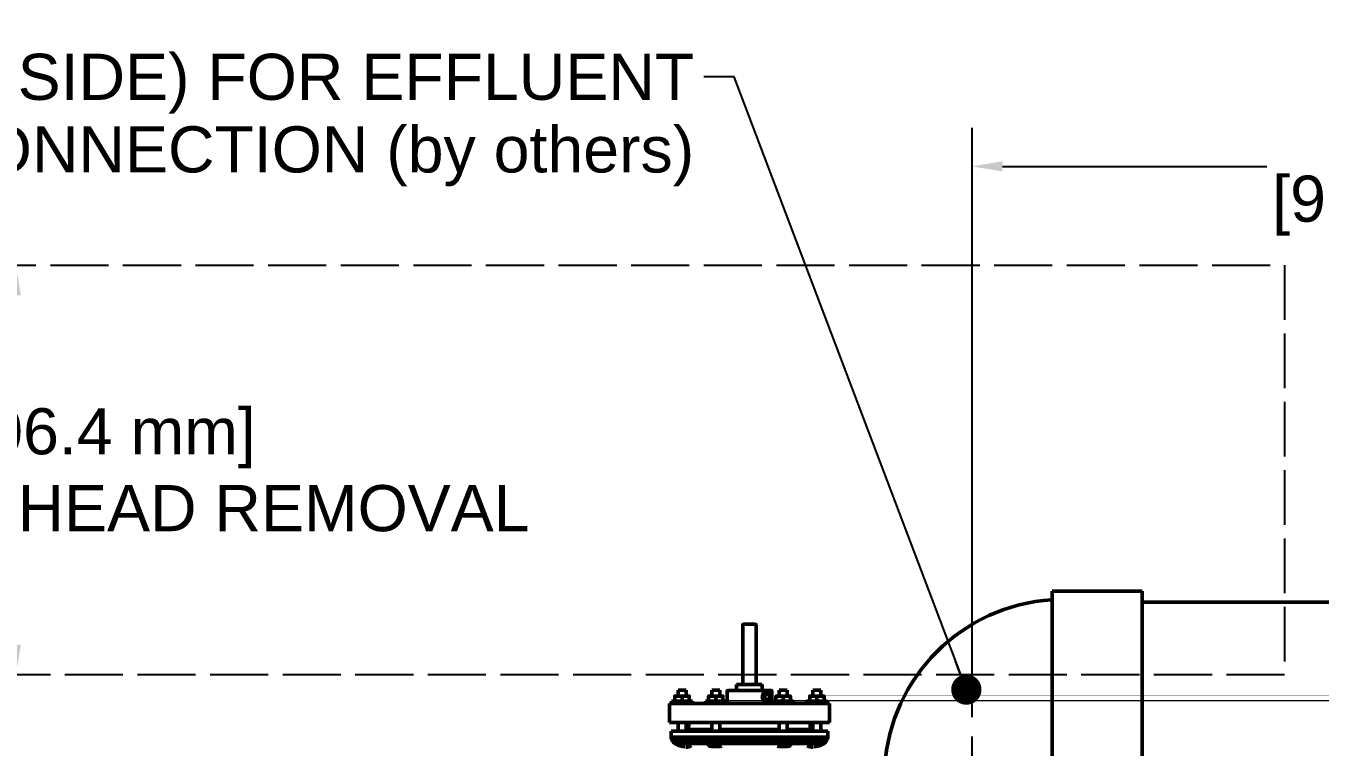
# Model space of a CAD drawing. Header units: inches. Extents: x 15 to 402, y 6 to 258.
# Drawn here: x 54.7 to 105.2, y 128.9 to 157.1 of the extents above; entities that cross this region are included whole.
import ezdxf

# ---------------------------------------------------------------- set-up
doc = ezdxf.new("R2010")
doc.units = ezdxf.units.IN
doc.header["$LTSCALE"] = 12
doc.header["$MEASUREMENT"] = 0
doc.linetypes.add('CHAIN', pattern=[0.7087, 0.4724, -0.0591, 0.1181, -0.0591])
doc.linetypes.add('DASHED_SPACE', pattern=[0.2067, 0.1654, -0.0413])
for name, color, linetype, lineweight in [('Centerline (ANSI)', 7, 'Continuous', 25), ('Dimension (ANSI)', 7, 'Continuous', 25), ('Sketch Geometry (ANSI)', 7, 'Continuous', 25), ('Symbol (ANSI)', 7, 'Continuous', 25), ('Visible (ANSI)', 7, 'Continuous', 50)]:
    doc.layers.add(name, color=color, linetype=linetype, lineweight=lineweight)
doc.styles.add('MEMCOR Medium', font='arial.ttf')
doc.dimstyles.new('Default (ANSI)', dxfattribs={"dimscale": 12, "dimtxt": 0.15, "dimasz": 0.098425, "dimexe": 0.125, "dimexo": 0.0625, "dimgap": 0.031496, "dimtad": 0, "dimtih": 1, "dimtoh": 1, "dimdec": 4, "dimrnd": 1e-08, "dimzin": 3, "dimdsep": 46, "dimlunit": 5, "dimtxsty": 'MEMCOR Medium', "dimcen": 0.09, "dimdle": 0.393701, "dimclrd": 256, "dimclre": 256, "dimclrt": 256, "dimadec": 0, "dimazin": 1, "dimtfac": 0.8, "dimtofl": 0, "dimtmove": 0, "dimatfit": 3, "dimfxl": 1, "dimfrac": 1, "dimtolj": 1, "dimtzin": 4, "dimlwd": -1, "dimlwe": -1, "dimarcsym": 0})
doc.dimstyles.new('Default (ANSI)$7', dxfattribs={"dimscale": 12, "dimtxt": 0.15, "dimasz": 0.098425, "dimexe": 0.125, "dimexo": 0.0625, "dimgap": 0.031496, "dimtad": 0, "dimtih": 1, "dimtoh": 1, "dimdec": 4, "dimrnd": 1e-08, "dimzin": 3, "dimdsep": 46, "dimlunit": 5, "dimtxsty": 'MEMCOR Medium', "dimcen": 0.09, "dimdle": 0.393701, "dimclrd": 256, "dimclre": 256, "dimclrt": 256, "dimadec": 0, "dimazin": 1, "dimtfac": 0.8, "dimtofl": 0, "dimtmove": 0, "dimatfit": 3, "dimfxl": 1, "dimfrac": 1, "dimtolj": 1, "dimtzin": 4, "dimlwd": -1, "dimlwe": -1, "dimarcsym": 0})
doc.dimstyles.new('Default (ANSI)-01', dxfattribs={"dimscale": 12, "dimtxt": 0.15, "dimasz": 0.098425, "dimexe": 0.125, "dimexo": 0.0625, "dimgap": 0.031496, "dimtad": 0, "dimtih": 1, "dimtoh": 1, "dimdec": 4, "dimrnd": 1e-08, "dimzin": 3, "dimdsep": 46, "dimlunit": 5, "dimtxsty": 'MEMCOR Medium', "dimcen": 0.09, "dimdle": 0.393701, "dimclrd": 256, "dimclre": 256, "dimclrt": 256, "dimadec": 0, "dimazin": 1, "dimtfac": 0.8, "dimtofl": 0, "dimtmove": 0, "dimatfit": 3, "dimfxl": 1, "dimfrac": 1, "dimtolj": 1, "dimtzin": 4, "dimlwd": -1, "dimlwe": -1, "dimarcsym": 0})

# ---------------------------------------------------------------- blocks, each defined once
blk = doc.blocks.new('*D22')
at = {"layer": 'Defpoints', "color": 0, "transparency": 16777216}
for p in [(35.857, 131.747), (26.937, 34.332), (66.494, 34.332)]:
    blk.add_point(p, dxfattribs=at)
at = {"layer": 'Dimension (ANSI)', "transparency": 16777216}
for p, q in [((35.107, 131.747), (25.437, 131.747)), ((26.937, 130.566), (26.937, 87.135)), ((26.937, 35.513), (26.937, 80.394)), ((65.744, 34.332), (25.437, 34.332))]:
    blk.add_line(p, q, dxfattribs=at)
for points in [[(26.74, 130.566), (27.133, 130.566), (26.937, 131.747)], [(26.74, 35.513), (27.133, 35.513), (26.937, 34.332)]]:
    blk.add_solid(points, dxfattribs=at)
at = {"layer": 'Dimension (ANSI)', "transparency": 16777216, "char_height": 1.8, "attachment_point": 5, "style": 'MEMCOR Medium'}
for s, insert in [('\\A1; 97{\\H0.8x;\\S7#16;} in', (26.937, 85.604)), ('\\A1;[2474.3 mm]', (26.937, 82.233))]:
    blk.add_mtext(s, dxfattribs=dict(at, insert=insert))
blk = doc.blocks.new('*D24')
at = {"layer": 'Defpoints', "color": 0, "transparency": 16777216}
for p in [(46.247, 147.747), (46.247, 131.747), (54.342, 131.747)]:
    blk.add_point(p, dxfattribs=at)
at = {"layer": 'Dimension (ANSI)', "transparency": 16777216}
for p, q in [((54.342, 146.566), (54.342, 142.56)), ((54.342, 132.928), (54.342, 136.934))]:
    blk.add_line(p, q, dxfattribs=at)
for points in [[(54.145, 146.566), (54.539, 146.566), (54.342, 147.747)], [(54.145, 132.928), (54.539, 132.928), (54.342, 131.747)]]:
    blk.add_solid(points, dxfattribs=at)
at = {"layer": 'Dimension (ANSI)', "transparency": 16777216, "insert": (54.342, 139.747), "char_height": 1.8, "attachment_point": 5, "style": 'MEMCOR Medium'}
blk.add_mtext('\\A1;\\fArial|b0|i0;\\H1.8000;16 in [406.4 mm]\\P\\fArial|b0|i0;\\H1.8000; MIN. FOR TANK HEAD REMOVAL', dxfattribs=at)
blk = doc.blocks.new('*D26')
at = {"layer": 'Defpoints', "color": 0, "transparency": 16777216}
for p in [(127.661, 151.6), (127.661, 136.776), (91.661, 129.345)]:
    blk.add_point(p, dxfattribs=at)
at = {"layer": 'Dimension (ANSI)', "transparency": 16777216}
for p, q in [((91.661, 130.095), (91.661, 153.1)), ((127.661, 137.526), (127.661, 153.1)), ((92.843, 151.6), (103.161, 151.6)), ((126.48, 151.6), (116.161, 151.6))]:
    blk.add_line(p, q, dxfattribs=at)
for points in [[(92.843, 151.797), (92.843, 151.403), (91.661, 151.6)], [(126.48, 151.797), (126.48, 151.403), (127.661, 151.6)]]:
    blk.add_solid(points, dxfattribs=at)
at = {"layer": 'Dimension (ANSI)', "transparency": 16777216, "char_height": 1.8, "attachment_point": 5, "style": 'MEMCOR Medium'}
for s, insert in [('\\A1; 36 in', (109.661, 152.897)), ('\\A1;[914.4 mm]', (109.661, 150.068))]:
    blk.add_mtext(s, dxfattribs=dict(at, insert=insert))

msp = doc.modelspace()

# ---------------------------------------------------------------- linework, layer by layer
at = {"layer": 'Centerline (ANSI)', "linetype": 'CHAIN', "ltscale": 0.286864}
msp.add_line((91.66146, 123.1459), (91.66146, 129.34465), dxfattribs=at)
at = {"layer": 'Sketch Geometry (ANSI)', "linetype": 'DASHED_SPACE', "ltscale": 1.142289}
for p, q in [((35.8566, 147.747), (103.8566, 147.747)), ((103.8566, 131.747), (35.8566, 131.747))]:
    msp.add_line(p, q, dxfattribs=at)
at = {"layer": 'Sketch Geometry (ANSI)', "linetype": 'DASHED_SPACE', "ltscale": 1.075095}
msp.add_line((103.8566, 147.747), (103.8566, 131.747), dxfattribs=at)
at = {"layer": 'Visible (ANSI)'}
for p, q in [((94.77946, 135.0204), (94.77946, 128.1579)), ((98.29146, 135.0204), (94.77946, 135.0204)), ((98.29146, 135.0204), (98.29146, 127.5314)), ((98.29146, 134.5884), (124.28596, 134.5884)), ((82.71133, 133.70942), (82.71133, 131.37045)), ((83.21071, 133.7303), (82.73221, 133.7303)), ((83.23159, 131.37045), (83.23159, 133.70942)), ((83.47146, 131.37045), (82.47146, 131.37045)), ((82.47146, 131.13965), (82.47146, 131.37045)), ((83.47146, 131.13965), (83.47146, 131.37045)), ((80.19962, 130.92265), (80.05887, 130.92265)), ((80.05887, 130.90234), (80.05887, 130.73996)), ((80.49662, 131.15965), (80.18412, 131.15965)), ((80.18412, 130.92265), (80.18412, 131.15965)), ((80.48112, 130.92265), (80.19962, 130.92265)), ((80.34037, 130.90234), (80.34037, 130.73996)), ((80.62187, 130.92265), (80.48112, 130.92265)), ((80.49662, 130.92265), (80.49662, 131.15965)), ((80.62187, 130.90234), (80.62187, 130.73996)), ((81.51587, 130.92265), (81.37512, 130.92265)), ((81.37512, 130.90234), (81.37512, 130.73996)), ((81.81287, 131.15965), (81.50037, 131.15965)), ((81.50037, 130.92265), (81.50037, 131.15965)), ((81.79737, 130.92265), (81.51587, 130.92265)), ((81.65662, 130.90234), (81.65662, 130.73996)), ((81.93812, 130.92265), (81.79737, 130.92265)), ((81.81287, 130.92265), (81.81287, 131.15965)), ((81.93812, 130.90234), (81.93812, 130.73996)), ((82.09646, 131.11465), (82.09646, 130.66465)), ((83.82106, 131.13965), (82.12146, 131.13965)), ((83.84607, 131.11465), (83.84607, 130.9018)), ((83.84607, 130.8775), (83.84607, 130.66465)), ((84.14837, 130.92265), (84.00762, 130.92265)), ((84.00762, 130.90234), (84.00762, 130.73996)), ((84.44537, 131.15965), (84.13287, 131.15965)), ((84.13287, 130.92265), (84.13287, 131.15965)), ((84.42987, 130.92265), (84.14837, 130.92265)), ((84.28912, 130.90234), (84.28912, 130.73996)), ((84.57062, 130.92265), (84.42987, 130.92265)), ((84.44537, 130.92265), (84.44537, 131.15965)), ((84.57062, 130.90234), (84.57062, 130.73996)), ((85.46462, 130.92265), (85.32387, 130.92265)), ((85.32387, 130.90234), (85.32387, 130.73996)), ((85.76162, 131.15965), (85.44912, 131.15965)), ((85.44912, 130.92265), (85.44912, 131.15965)), ((85.74612, 130.92265), (85.46462, 130.92265)), ((85.60537, 130.90234), (85.60537, 130.73996)), ((85.88687, 130.92265), (85.74612, 130.92265)), ((85.76162, 130.92265), (85.76162, 131.15965)), ((85.88687, 130.90234), (85.88687, 130.73996)), ((79.84646, 130.63965), (86.09646, 130.63965)), ((79.84646, 130.63965), (79.84646, 129.88965)), ((80.74637, 130.71965), (79.93437, 130.71965)), ((79.93437, 130.71965), (79.93437, 130.63965)), ((80.74637, 130.71965), (80.74637, 130.63965)), ((82.06262, 130.71965), (81.25062, 130.71965)), ((81.25062, 130.71965), (81.25062, 130.63965)), ((82.06262, 130.71965), (82.06262, 130.63965)), ((84.69512, 130.71965), (83.88312, 130.71965)), ((83.88312, 130.71965), (83.88312, 130.63965)), ((84.69512, 130.71965), (84.69512, 130.63965)), ((86.01137, 130.71965), (85.19937, 130.71965)), ((85.19937, 130.71965), (85.19937, 130.63965)), ((86.01137, 130.71965), (86.01137, 130.63965)), ((86.09646, 130.63965), (86.09646, 129.88965)), ((79.84646, 129.88965), (86.09646, 129.88965)), ((80.18412, 129.5572), (80.18412, 129.88965)), ((80.49662, 129.5572), (80.49662, 129.88965)), ((80.62297, 129.88965), (80.58592, 129.61903)), ((81.50037, 129.5572), (81.50037, 129.88965)), ((81.81287, 129.5572), (81.81287, 129.88965)), ((84.13287, 129.5572), (84.13287, 129.88965)), ((84.44537, 129.5572), (84.44537, 129.88965)), ((85.32277, 129.88965), (85.35982, 129.61903)), ((85.44912, 129.5572), (85.44912, 129.88965)), ((85.76162, 129.5572), (85.76162, 129.88965)), ((86.03178, 129.5572), (79.91396, 129.5572)), ((79.91396, 129.3265), (79.91396, 129.5572)), ((86.03178, 129.3265), (79.91396, 129.3265)), ((81.50037, 129.61903), (80.58592, 129.61903)), ((84.13287, 129.61903), (81.81287, 129.61903)), ((85.35982, 129.61903), (84.44537, 129.61903)), ((86.03178, 129.3265), (86.03178, 129.5572)), ((85.99512, 129.20013), (79.95063, 129.20013)), ((85.87085, 129.06805), (80.07489, 129.06805)), ((81.36794, 128.98144), (81.8061, 128.98144)), ((81.8061, 128.98144), (81.87386, 128.98144)), ((84.07189, 128.98144), (84.13964, 128.98144)), ((84.13964, 128.98144), (84.57781, 128.98144))]:
    msp.add_line(p, q, dxfattribs=at)
msp.add_circle((83.65896, 130.88965), 0.1775, dxfattribs=at)
for centre, radius, start, end in [((95.21146, 127.7259), 6.9705, 93.55321, 176.44679), ((82.73221, 133.70942), 0.02088, 90, 180), ((83.21071, 133.70942), 0.02088, 0, 90), ((82.12146, 131.11465), 0.025, 90, 180), ((83.65896, 130.88965), 0.10825, 120, 180), ((83.65896, 130.88965), 0.10825, 180, 240), ((83.65896, 130.88965), 0.10825, 60, 120), ((83.65896, 130.88965), 0.1875, 275.809148, 84.190852), ((83.65896, 130.88965), 0.10825, 0, 60), ((83.65896, 130.88965), 0.10825, 300, 0), ((82.12146, 130.66465), 0.025, 180, 270), ((83.65896, 130.88965), 0.10825, 240, 300), ((80.20248, 129.3417), 0.28891, 183.015326, 209.34172), ((80.65263, 129.4988), 0.1375, 119.023912, 154.864519), ((85.29311, 129.4988), 0.1375, 25.135481, 60.976088), ((85.74327, 129.3417), 0.28891, 330.65828, 356.984674), ((80.32885, 129.43148), 0.44337, 211.453197, 235.054659), ((80.39779, 129.50626), 0.54432, 233.614904, 236.730675), ((80.48939, 129.43484), 0.50311, 270, 296.770015), ((85.45636, 129.43484), 0.50311, 243.229985, 270), ((85.54796, 129.50626), 0.54432, 303.269325, 306.385096), ((85.61689, 129.43148), 0.44337, 304.945341, 328.546803)]:
    msp.add_arc(centre, radius, start, end, dxfattribs=at)
for centre, start_param, end_param in [((81.70957, 129.66508), 0, 0.27525005), ((84.23618, 129.66508), 6.00793526, 6.28318531)]:
    msp.add_ellipse(centre, major_axis=(0, -0.71038), ratio=0.5, start_param=start_param, end_param=end_param, dxfattribs=at)
for points, weights in [([(80.05887, 130.90234), (80.05887, 130.92265), (80.05887, 130.92265)], [1, 1.0379548493, 1]), ([(80.19962, 130.92265), (80.1343, 130.92265), (80.05887, 130.90234)], [1, 1.0379548493, 1]), ([(80.34037, 130.90234), (80.26494, 130.92265), (80.19962, 130.92265)], [1, 1.0379548493, 1]), ([(80.48112, 130.92265), (80.4158, 130.92265), (80.34037, 130.90234)], [1, 1.0379548493, 1]), ([(80.62187, 130.90234), (80.54644, 130.92265), (80.48112, 130.92265)], [1, 1.0379548493, 1]), ([(80.62187, 130.92265), (80.62187, 130.92265), (80.62187, 130.90234)], [1, 1.0379548493, 1]), ([(81.37512, 130.90234), (81.37512, 130.92265), (81.37512, 130.92265)], [1, 1.0379548493, 1]), ([(81.51587, 130.92265), (81.45055, 130.92265), (81.37512, 130.90234)], [1, 1.0379548493, 1]), ([(81.65662, 130.90234), (81.58119, 130.92265), (81.51587, 130.92265)], [1, 1.0379548493, 1]), ([(81.79737, 130.92265), (81.73205, 130.92265), (81.65662, 130.90234)], [1, 1.0379548493, 1]), ([(81.93812, 130.90234), (81.86269, 130.92265), (81.79737, 130.92265)], [1, 1.0379548493, 1]), ([(81.93812, 130.92265), (81.93812, 130.92265), (81.93812, 130.90234)], [1, 1.0379548493, 1]), ([(83.60484, 130.9834), (83.57777, 130.93652), (83.55071, 130.88965)], [1.19489831607, 1.37974972887, 1.19489831607]), ([(83.55071, 130.88965), (83.57777, 130.84277), (83.60484, 130.7959)], [1.19489831607, 1.37974972887, 1.19489831607]), ([(83.60484, 130.9834), (83.65896, 130.9834), (83.71309, 130.9834)], [1.19489831607, 1.37974972887, 1.19489831607]), ([(83.76722, 130.88965), (83.74015, 130.93652), (83.71309, 130.9834)], [1.19489831607, 1.37974972887, 1.19489831607]), ([(83.71309, 130.7959), (83.74015, 130.84277), (83.76722, 130.88965)], [1.19489831607, 1.37974972887, 1.19489831607]), ([(84.00762, 130.90234), (84.00762, 130.92265), (84.00762, 130.92265)], [1, 1.0379548493, 1]), ([(84.14837, 130.92265), (84.08305, 130.92265), (84.00762, 130.90234)], [1, 1.0379548493, 1]), ([(84.28912, 130.90234), (84.21369, 130.92265), (84.14837, 130.92265)], [1, 1.0379548493, 1]), ([(84.42987, 130.92265), (84.36455, 130.92265), (84.28912, 130.90234)], [1, 1.0379548493, 1]), ([(84.57062, 130.90234), (84.49519, 130.92265), (84.42987, 130.92265)], [1, 1.0379548493, 1]), ([(84.57062, 130.92265), (84.57062, 130.92265), (84.57062, 130.90234)], [1, 1.0379548493, 1]), ([(85.32387, 130.90234), (85.32387, 130.92265), (85.32387, 130.92265)], [1, 1.0379548493, 1]), ([(85.46462, 130.92265), (85.3993, 130.92265), (85.32387, 130.90234)], [1, 1.0379548493, 1]), ([(85.60537, 130.90234), (85.52994, 130.92265), (85.46462, 130.92265)], [1, 1.0379548493, 1]), ([(85.74612, 130.92265), (85.6808, 130.92265), (85.60537, 130.90234)], [1, 1.0379548493, 1]), ([(85.88687, 130.90234), (85.81144, 130.92265), (85.74612, 130.92265)], [1, 1.0379548493, 1]), ([(85.88687, 130.92265), (85.88687, 130.92265), (85.88687, 130.90234)], [1, 1.0379548493, 1]), ([(80.05887, 130.73996), (80.1343, 130.71965), (80.19962, 130.71965)], [1, 1.0379548493, 1]), ([(80.05887, 130.71965), (80.05887, 130.71965), (80.05887, 130.73996)], [1, 1.0379548493, 1]), ([(80.19962, 130.71965), (80.26494, 130.71965), (80.34037, 130.73996)], [1, 1.0379548493, 1]), ([(80.34037, 130.73996), (80.4158, 130.71965), (80.48112, 130.71965)], [1, 1.0379548493, 1]), ([(80.48112, 130.71965), (80.54644, 130.71965), (80.62187, 130.73996)], [1, 1.0379548493, 1]), ([(80.62187, 130.73996), (80.62187, 130.71965), (80.62187, 130.71965)], [1, 1.0379548493, 1]), ([(81.37512, 130.73996), (81.45055, 130.71965), (81.51587, 130.71965)], [1, 1.0379548493, 1]), ([(81.37512, 130.71965), (81.37512, 130.71965), (81.37512, 130.73996)], [1, 1.0379548493, 1]), ([(81.51587, 130.71965), (81.58119, 130.71965), (81.65662, 130.73996)], [1, 1.0379548493, 1]), ([(81.65662, 130.73996), (81.73205, 130.71965), (81.79737, 130.71965)], [1, 1.0379548493, 1]), ([(81.79737, 130.71965), (81.86269, 130.71965), (81.93812, 130.73996)], [1, 1.0379548493, 1]), ([(81.93812, 130.73996), (81.93812, 130.71965), (81.93812, 130.71965)], [1, 1.0379548493, 1]), ([(83.60484, 130.7959), (83.65896, 130.7959), (83.71309, 130.7959)], [1.19489831607, 1.37974972887, 1.19489831607]), ([(84.00762, 130.73996), (84.08305, 130.71965), (84.14837, 130.71965)], [1, 1.0379548493, 1]), ([(84.00762, 130.71965), (84.00762, 130.71965), (84.00762, 130.73996)], [1, 1.0379548493, 1]), ([(84.14837, 130.71965), (84.21369, 130.71965), (84.28912, 130.73996)], [1, 1.0379548493, 1]), ([(84.28912, 130.73996), (84.36455, 130.71965), (84.42987, 130.71965)], [1, 1.0379548493, 1]), ([(84.42987, 130.71965), (84.49519, 130.71965), (84.57062, 130.73996)], [1, 1.0379548493, 1]), ([(84.57062, 130.73996), (84.57062, 130.71965), (84.57062, 130.71965)], [1, 1.0379548493, 1]), ([(85.32387, 130.71965), (85.32387, 130.71965), (85.32387, 130.73996)], [1, 1.0379548493, 1]), ([(85.32387, 130.73996), (85.3993, 130.71965), (85.46462, 130.71965)], [1, 1.0379548493, 1]), ([(85.46462, 130.71965), (85.52994, 130.71965), (85.60537, 130.73996)], [1, 1.0379548493, 1]), ([(85.60537, 130.73996), (85.6808, 130.71965), (85.74612, 130.71965)], [1, 1.0379548493, 1]), ([(85.74612, 130.71965), (85.81144, 130.71965), (85.88687, 130.73996)], [1, 1.0379548493, 1]), ([(85.88687, 130.73996), (85.88687, 130.71965), (85.88687, 130.71965)], [1, 1.0379548493, 1])]:
    msp.add_rational_spline(points, weights, degree=2, dxfattribs=at)
for points, knots in [([(83.67794, 131.0762), (83.67177, 131.07682), (83.66544, 131.07715), (83.6378, 131.07715), (83.61303, 131.07339), (83.56349, 131.05322), (83.5388, 131.03672), (83.50538, 130.99908), (83.4929, 130.97975), (83.47591, 130.93644), (83.47146, 130.91245), (83.47146, 130.86685), (83.47591, 130.84286), (83.4929, 130.79955), (83.50538, 130.78022), (83.5388, 130.74258), (83.56349, 130.72608), (83.61303, 130.70591), (83.6378, 130.70215), (83.66544, 130.70215), (83.67177, 130.70247), (83.67794, 130.70309)], [-3.33220076, -3.33220076, -3.33220076, -3.33220076, -3.25244572, -3.25244572, -2.99173623, -2.99173623, -2.73102674, -2.73102674, -2.55727326, -2.55727326, -2.38351978, -2.38351978, -2.2097663, -2.2097663, -2.03601282, -2.03601282, -1.77530333, -1.77530333, -1.51459384, -1.51459384, -1.4348388, -1.4348388, -1.4348388, -1.4348388]), ([(83.82106, 131.13965), (83.82415, 131.13965), (83.82778, 131.13893), (83.83348, 131.13656), (83.83656, 131.13451), (83.84093, 131.13014), (83.84299, 131.12706), (83.84535, 131.12136), (83.84607, 131.11773), (83.84607, 131.11465)], [-0.0940630174, -0.0940630174, -0.0940630174, -0.0940630174, -0.0705380896, -0.0705380896, -0.0470190903, -0.0470190903, -0.0235068401, -0.0235068401, 0, 0, 0, 0]), ([(83.84607, 130.66465), (83.84607, 130.66156), (83.84535, 130.65793), (83.84299, 130.65223), (83.84093, 130.64915), (83.83656, 130.64479), (83.83348, 130.64273), (83.82778, 130.64037), (83.82415, 130.63965), (83.82106, 130.63965)], [-0.3762543148, -0.3762543148, -0.3762543148, -0.3762543148, -0.3527474747, -0.3527474747, -0.3292352244, -0.3292352244, -0.3057162252, -0.3057162252, -0.2821912973, -0.2821912973, -0.2821912973, -0.2821912973]), ([(80.09919, 129.05115), (80.09919, 129.05115), (80.09947, 129.05099), (80.10206, 129.0495), (80.10767, 129.04627), (80.12918, 129.03472), (80.14809, 129.02501), (80.19509, 129.00489), (80.22239, 128.99459), (80.2537, 128.98565)], [-0.876128166, -0.876128166, -0.876128166, -0.876128166, -0.813659189, -0.813659189, -0.590671631, -0.590671631, -0.282031987, -0.282031987, -0.000296534, -0.000296534, -0.000296534, -0.000296534]), ([(80.26892, 128.98144), (80.30443, 128.97053), (80.33643, 128.96422), (80.38696, 128.95716), (80.40842, 128.9557), (80.43058, 128.95487), (80.43622, 128.95477), (80.44312, 128.9547), (80.44506, 128.9547), (80.44606, 128.9547), (80.44619, 128.9547), (80.44626, 128.9547), (80.44626, 128.9547), (80.44626, 128.9547)], [0, 0, 0, 0, 0.36984756, 0.36984756, 0.69815251, 0.69815251, 0.84875858, 0.84875858, 0.96405871, 0.96405871, 0.99456845, 0.99456845, 1.00369322, 1.00369322, 1.00369322, 1.00369322]), ([(81.36716, 128.98565), (81.36674, 128.99342), (81.37206, 129.00221), (81.39171, 129.01902), (81.40597, 129.02709), (81.44247, 129.04058), (81.46491, 129.04589), (81.51126, 129.05104), (81.53383, 129.05171), (81.5843, 129.0495), (81.61207, 129.04627), (81.67982, 129.03472), (81.72, 129.02501), (81.79418, 129.00489), (81.82859, 128.99459), (81.85941, 128.98565)], [-1.7515344, -1.7515344, -1.7515344, -1.7515344, -1.5072642, -1.5072642, -1.26561295, -1.26561295, -1.01603872, -1.01603872, -0.81365919, -0.81365919, -0.59067163, -0.59067163, -0.28203199, -0.28203199, -0.00029653, -0.00029653, -0.00029653, -0.00029653]), ([(81.70957, 128.9547), (81.70867, 128.9547), (81.70776, 128.9547), (81.70381, 128.9547), (81.70073, 128.9547), (81.68583, 128.9547), (81.67362, 128.9547), (81.64456, 128.95477), (81.62767, 128.95487), (81.57331, 128.9557), (81.53507, 128.95716), (81.45641, 128.96422), (81.41275, 128.97053), (81.36794, 128.98144)], [-0.007943425, -0.007943425, -0.007943425, -0.007943425, 0, 0, 0.026559784, 0.026559784, 0.126932525, 0.126932525, 0.258040313, 0.258040313, 0.543841107, 0.543841107, 0.865806176, 0.865806176, 0.865806176, 0.865806176]), ([(81.87386, 128.98144), (81.86456, 128.97053), (81.8529, 128.96422), (81.82475, 128.95716), (81.80799, 128.9557), (81.77578, 128.95487), (81.76453, 128.95477), (81.74237, 128.9547), (81.7321, 128.9547), (81.71821, 128.9547), (81.71526, 128.9547), (81.71137, 128.9547), (81.71047, 128.9547), (81.70957, 128.9547)], [0, 0, 0, 0, 0.36984757, 0.36984757, 0.69815251, 0.69815251, 0.84875859, 0.84875859, 0.96405871, 0.96405871, 0.99456845, 0.99456845, 1.00369322, 1.00369322, 1.00369322, 1.00369322]), ([(84.23618, 128.9547), (84.23527, 128.9547), (84.23438, 128.9547), (84.23049, 128.9547), (84.22754, 128.9547), (84.21364, 128.9547), (84.20338, 128.9547), (84.18121, 128.95477), (84.16996, 128.95487), (84.13776, 128.9557), (84.12099, 128.95716), (84.09285, 128.96422), (84.08119, 128.97053), (84.07189, 128.98144)], [-0.007943425, -0.007943425, -0.007943425, -0.007943425, 0, 0, 0.026559784, 0.026559784, 0.126932525, 0.126932525, 0.258040314, 0.258040314, 0.543841108, 0.543841108, 0.865806178, 0.865806178, 0.865806178, 0.865806178]), ([(84.08633, 128.98565), (84.11389, 128.99365), (84.14432, 129.00273), (84.21116, 129.02121), (84.24803, 129.03055), (84.32391, 129.0453), (84.36251, 129.05018), (84.43567, 129.05188), (84.46886, 129.04836), (84.52496, 129.03437), (84.54713, 129.02392), (84.57279, 129.00365), (84.57904, 128.99405), (84.57859, 128.98565)], [-1.75251203, -1.75251203, -1.75251203, -1.75251203, -1.50091949, -1.50091949, -1.21676475, -1.21676475, -0.90923135, -0.90923135, -0.59084001, -0.59084001, -0.26462762, -0.26462762, 0, 0, 0, 0]), ([(84.57781, 128.98144), (84.533, 128.97053), (84.48934, 128.96422), (84.41067, 128.95716), (84.37244, 128.9557), (84.31807, 128.95487), (84.30119, 128.95477), (84.27213, 128.9547), (84.25992, 128.9547), (84.24502, 128.9547), (84.24194, 128.9547), (84.23798, 128.9547), (84.23708, 128.9547), (84.23618, 128.9547)], [0, 0, 0, 0, 0.36984756, 0.36984756, 0.69815251, 0.69815251, 0.84875858, 0.84875858, 0.96405871, 0.96405871, 0.99456845, 0.99456845, 1.00369322, 1.00369322, 1.00369322, 1.00369322]), ([(85.49948, 128.9547), (85.49948, 128.9547), (85.49949, 128.9547), (85.49955, 128.9547), (85.49968, 128.9547), (85.50069, 128.9547), (85.50263, 128.9547), (85.50952, 128.95477), (85.51516, 128.95487), (85.53732, 128.9557), (85.55879, 128.95716), (85.60932, 128.96422), (85.64131, 128.97053), (85.67682, 128.98144)], [-0.007943425, -0.007943425, -0.007943425, -0.007943425, 0, 0, 0.026559783, 0.026559783, 0.126932523, 0.126932523, 0.258040311, 0.258040311, 0.543841099, 0.543841099, 0.865806172, 0.865806172, 0.865806172, 0.865806172]), ([(85.69204, 128.98565), (85.71924, 128.99342), (85.7434, 129.00221), (85.78428, 129.01902), (85.80119, 129.02709), (85.82782, 129.04058), (85.83727, 129.04589), (85.84514, 129.05033), (85.84656, 129.05114), (85.84656, 129.05115)], [-1.7515344, -1.7515344, -1.7515344, -1.7515344, -1.507264199, -1.507264199, -1.265612948, -1.265612948, -1.016038721, -1.016038721, -0.876128166, -0.876128166, -0.876128166, -0.876128166])]:
    msp.add_open_spline(points, degree=3, knots=knots, dxfattribs=at)
for points in [[(80.2537, 128.98565), (80.25868, 128.98422), (80.26376, 128.98282), (80.26892, 128.98144)], [(81.36794, 128.98144), (81.36749, 128.98282), (81.36724, 128.98422), (81.36716, 128.98565)], [(81.85941, 128.98565), (81.86432, 128.98422), (81.86914, 128.98282), (81.87386, 128.98144)], [(84.07189, 128.98144), (84.07661, 128.98282), (84.08142, 128.98422), (84.08633, 128.98565)], [(84.57859, 128.98565), (84.57851, 128.98422), (84.57825, 128.98282), (84.57781, 128.98144)], [(85.67682, 128.98144), (85.68198, 128.98282), (85.68706, 128.98422), (85.69204, 128.98565)]]:
    msp.add_open_spline(points, degree=3, dxfattribs=at)

# ---------------------------------------------------------------- texts
at = {"layer": 'Symbol (ANSI)', "insert": (80.81548, 155.99646), "char_height": 1.8000001, "width": 56.4503077, "attachment_point": 3, "line_spacing_factor": 0.944221, "style": 'MEMCOR Medium'}
msp.add_mtext('\\fArial|b0|i0;1/4 in [6.35 mm] FPT (FARSIDE) FOR EFFLUENT\\P\\fArial|b0|i0;PRESSURE GAUGE CONNECTION (by others)\\P', dxfattribs=at)

# ---------------------------------------------------------------- dimensions: what is measured, and where the dimension line sits
at = {"layer": 'Dimension (ANSI)'}
dim = msp.add_linear_dim(base=(127.66096, 151.59977), p1=(91.66146, 129.34465), p2=(127.66096, 136.7759), text=' <> in\\X[914.4 mm]', dimstyle='Default (ANSI)', override={"dimgap": 0.031496, "dimtih": 0, "dimtoh": 0, "dimdec": 4, "dimpost": '', "dimtol": 0, "dimlim": 0, "dimtp": 0, "dimtm": 0, "dimtdec": 2, "dimatfit": 1}, dxfattribs=at)
dim.commit()
dim.dimension.update_dxf_attribs({"geometry": '*D26', "text_midpoint": (109.66121, 151.59977), "dimtype": 160})
for base, p1, p2, angle, text, dimstyle, override, picture, middle in [((54.3421, 131.747), (46.24733, 147.747), (46.24733, 131.747), 270, '\\fArial|b0|i0;\\H1.8000;<> in [406.4 mm]\\P\\fArial|b0|i0;\\H1.8000; MIN. FOR TANK HEAD REMOVAL', 'Default (ANSI)-01', {"dimgap": 0.031496, "dimdec": 4, "dimpost": '', "dimse1": 1, "dimse2": 1, "dimtol": 0, "dimlim": 0, "dimtp": 0, "dimtm": 0, "dimtdec": 2, "dimatfit": 1}, '*D24', (54.3421, 139.747)), ((26.936647, 34.331649), (35.856598, 131.746998), (66.494325, 34.331649), 90, ' <> in\\X[2474.3 mm]', 'Default (ANSI)', {"dimgap": 0.031496, "dimdec": 4, "dimpost": '', "dimtol": 0, "dimlim": 0, "dimtp": 0, "dimtm": 0, "dimtdec": 2, "dimatfit": 1}, '*D22', (26.936647, 83.764495))]:
    dim = msp.add_linear_dim(base=base, p1=p1, p2=p2, angle=angle, text=text, dimstyle=dimstyle, override=override, dxfattribs=at)
    dim.commit()
    dim.dimension.update_dxf_attribs({"geometry": picture, "text_midpoint": middle, "dimtype": 160})

# ---------------------------------------------------------------- leaders
at = {"layer": 'Symbol (ANSI)', "annotation_type": 0, "has_hookline": 1, "hookline_direction": 1, "text_width": 56.12292}
msp.add_leader([(91.43633, 131.17638), (82.37454, 155.09646), (81.19343, 155.09646)], dimstyle='Default (ANSI)$7', override={"dimasz": 0.098425, "dimtad": 0, "dimldrblk": 'Dot'}, dxfattribs=at)

doc.saveas('drawing.dxf')
